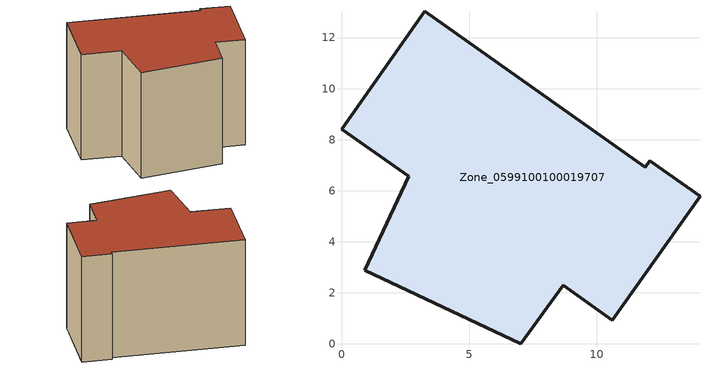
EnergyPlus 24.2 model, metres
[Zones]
Zone_0599100100019707
 floor ground (C_G): 11.91,6.92 12.09,7.16 14.05,5.77 10.62,0.93 8.69,2.29 7.03,0 0.91,2.88 2.64,6.56 0,8.41 3.27,13.03 z4.17
 wall outside (C_F): 2.64,6.56 0.91,2.88 7.03,0 8.69,2.29 10.62,0.93 14.05,5.77 12.09,7.16 11.91,6.92 3.27,13.03 0,8.41 2.64,6.56 z4.17:13.29
 roof outside (C_R): 3.27,13.03 0,8.41 2.64,6.56 0.91,2.88 7.03,0 8.69,2.29 10.62,0.93 14.05,5.77 12.09,7.16 11.91,6.92 z13.29
[BUILDING]
Pand.0599100100019707: North Axis=0; Terrain=City; Loads Convergence Tolerance Value=0.04; Temperature Convergence Tolerance Value=0.4; Solar Distribution=FullExterior; Maximum Number of Warmup Days=25; Minimum Number of Warmup Days=1
[Site:Location]
Rotterdam.The.Hague.AP_ZH_NLD Design_Conditions: Latitude=51.96; Longitude=4.45; Time Zone=1; Elevation=-4.5
[SITE:GROUNDTEMPERATURE:BUILDINGSURFACE]
18, 18, 18, 18, 18, 18, 18, 18, 18, 18, 18, 18
[MATERIAL] Thermal Absorptance=0.9; Solar Absorptance=0.7; Visible Absorptance=0.7
Name | Roughness | Thickness | Conductivity | Density | Specific Heat
G.TI.2015-2018 | MediumSmooth | 0.15 | 0.0428571 | 540 | 1210
F.TI.2015-2018 | Rough | 0.3 | 0.0666667 | 1920 | 840
R.TI.2015-2018 | MediumRough | 0.2 | 0.0333333 | 1500 | 1000
[CONSTRUCTION]
C_G: G.TI.2015-2018
C_F: F.TI.2015-2018
C_R: R.TI.2015-2018
[ZONE]
Zone_0599100100019707: Type=1; Multiplier=1; Ceiling Height=Autocalculate; Volume=Autocalculate; Floor Area=autocalculate; Part of Total Floor Area=Yes
[ZONEINFILTRATION:DESIGNFLOWRATE]
Infil_Zone_0599100100019707: Zone or ZoneList or Space or SpaceList=Zone_0599100100019707; Schedule=AlwaysOn; Design Flow Rate Calculation Method=Flow/Area; Flow Rate per Floor Area=0.0015; Constant Term Coefficient=1; Temperature Term Coefficient=0; Velocity Term Coefficient=0; Velocity Squared Term Coefficient=0
[HVACTEMPLATE:ZONE:IDEALLOADSAIRSYSTEM]
Zone_0599100100019707: Maximum Heating Supply Air Temperature=50; Minimum Cooling Supply Air Temperature=13; Maximum Heating Supply Air Humidity Ratio=0.0156; Minimum Cooling Supply Air Humidity Ratio=0.0077; Heating Limit=NoLimit; Cooling Limit=NoLimit; Dehumidification Control Type=ConstantSensibleHeatRatio; Cooling Sensible Heat Ratio=0.7; Dehumidification Setpoint=60; Humidification Control Type=None; Humidification Setpoint=30; Outdoor Air Method=None; Outdoor Air Flow Rate per Person=0.00944; Outdoor Air Flow Rate per Zone Floor Area=0; Outdoor Air Flow Rate per Zone=0; Demand Controlled Ventilation Type=None; Outdoor Air Economizer Type=NoEconomizer; Heat Recovery Type=None; Sensible Heat Recovery Effectiveness=0.7; Latent Heat Recovery Effectiveness=0.65
[ZONECONTROL:THERMOSTAT]
ThermostatControl_Zone_0599100100019707: Zone or ZoneList=Zone_0599100100019707; Control Type Schedule=DualSetpointControlType; Control 1=Thermostat_Zone_0599100100019707; Temperature Difference Between Cutout And Setpoint=0
[THERMOSTATSETPOINT:DUALSETPOINT]
Thermostat_Zone_0599100100019707: Heating Setpoint Temperature Schedule=HeatingSetpoint_Zone_0599100100019707; Cooling Setpoint Temperature Schedule=CoolingSetpoint_Zone_0599100100019707
[SCHEDULE:COMPACT]
HeatingSetpoint_Zone_0599100100019707: Through: 12/31, For: AllDays, Until: 24:00, 21
CoolingSetpoint_Zone_0599100100019707: Through: 12/31, For: AllDays, Until: 24:00, 24
DualSetpointControlType: Through: 12/31, For: AllDays, Until: 24:00, 4
AlwaysOn: Through: 12/31, For: AllDays, Until: 24:00, 1
